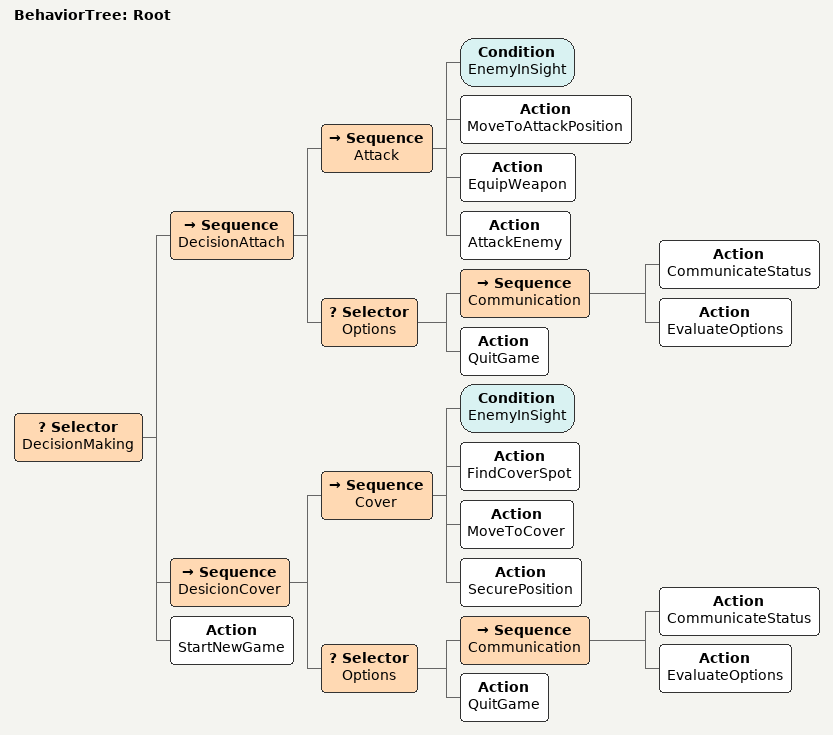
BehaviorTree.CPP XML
<root main_tree_to_execute="Root">
    <BehaviorTree ID="Root">
        <Selector name="DecisionMaking">
            <Sequence name="DecisionAttach">
                <Sequence name="Attack">
                    <Condition name="EnemyInSight"/>
                    <Action name="MoveToAttackPosition"/>
                    <Action name="EquipWeapon"/>
                    <Action name="AttackEnemy"/>
                </Sequence>
                <Selector name="Options">
                    <Sequence name="Communication">
                        <Action name="CommunicateStatus"/>
                        <Action name="EvaluateOptions"/>
                    </Sequence>
                    <Action name="QuitGame"/>
                </Selector>
            </Sequence>
            <Sequence name="DesicionCover">
                <Sequence name="Cover">
                    <Condition name="EnemyInSight"/>
                    <Action name="FindCoverSpot"/>
                    <Action name="MoveToCover"/>
                    <Action name="SecurePosition"/>
                </Sequence>
                <Selector name="Options">
                    <Sequence name="Communication">
                        <Action name="CommunicateStatus"/>
                        <Action name="EvaluateOptions"/>
                    </Sequence>
                    <Action name="QuitGame"/>
                </Selector>
            </Sequence>
            <Action name="StartNewGame"/>
        </Selector>
    </BehaviorTree>
</root>
